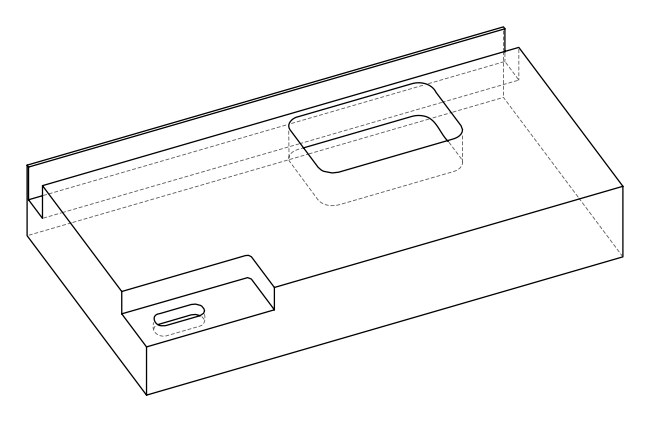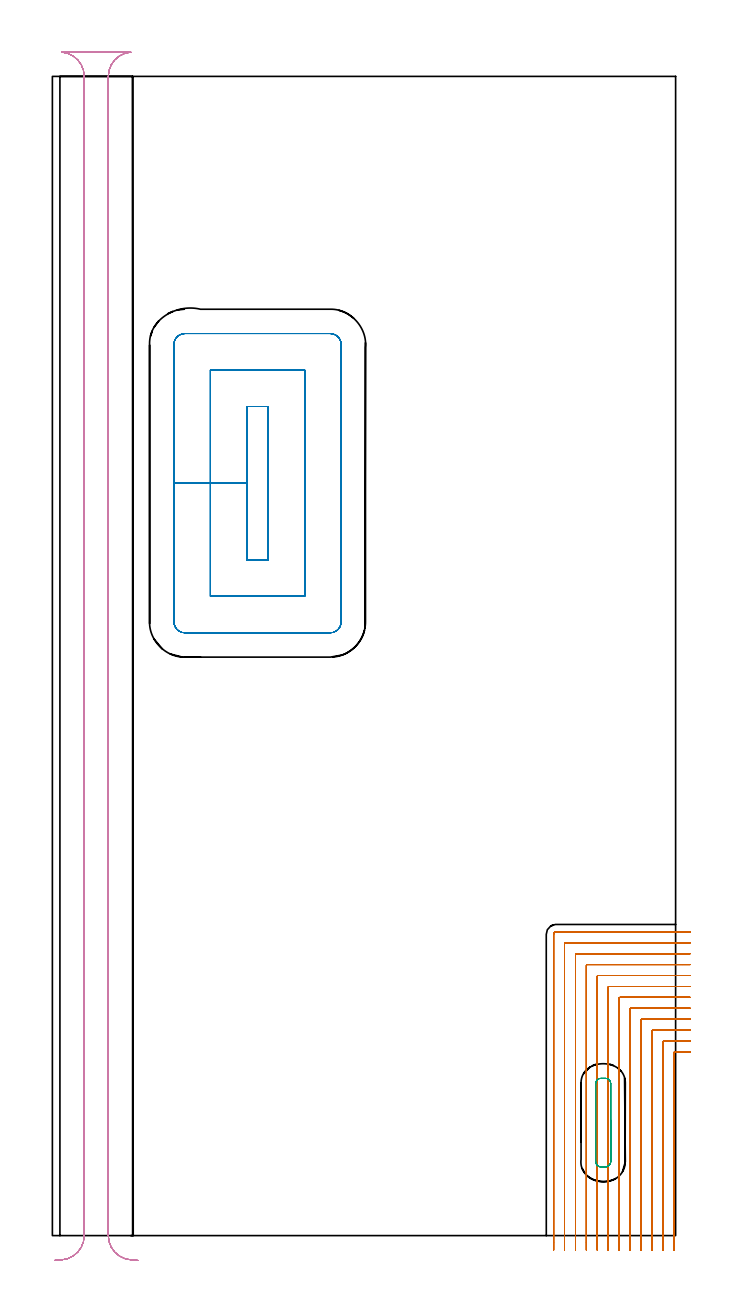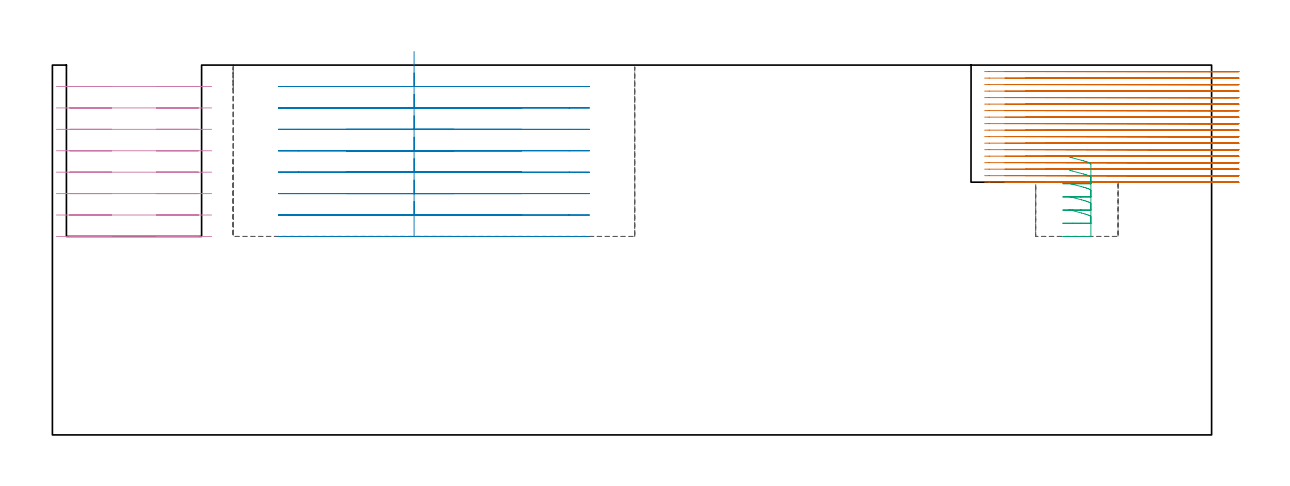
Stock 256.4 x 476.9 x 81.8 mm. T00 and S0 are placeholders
(PLAN: 4 operations, 3 tool changes, 97.7 min)
(1 MILL_CORNER_NOTCH_RECTANGULAR | CORNER_NOTCH_RECTANGULAR | NXT0201_008 | Follow Part, ap 1.5, ae 75% | 65.44 min | 176306 mm3)
(2 MILL_RECTANGULAR_POCKET | POCKET_RECTANGULAR_STRAIGHT | UGT0201_094 | Follow Part, ap 5, ae 75% | 14.03 min | 474826 mm3)
(3 MILL_RECTANGULAR_POCKET_1 | POCKET_RECTANGULAR_STRAIGHT_1 | NXT0201_011 | Follow Part, ap 3, ae 75% | 1.3 min | 9855 mm3)
(4 MILL_RECTANGULAR_SLOT | SLOT_RECTANGULAR | UGT0201_094 | Follow Part, ap 5, ae 75% | 16.89 min | 540548 mm3)
(TOOL NXT0201_008 | ENDMILL 6mm [2P460-0600-NA 1630] | D6 FL26 Z6)
(TOOL UGT0201_094 | End mill 20 mm | D20 FL38 Z4)
(TOOL NXT0201_011 | ENDMILL 12mm [2P460-1200-NA 1630] | D12 FL38 Z6)
(OP 1 MILL_CORNER_NOTCH_RECTANGULAR)
G17 G21 G94 G90
T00 M6
G54
G17 G0 G90 X262.4 Y75.5 S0 M3
G43 Z91.8 H1
Z80.361
G94 G1 X259.4 F250.
X255.996 F500.
G3 X255.7 Y75.204 R0.3
G1 Y-3.
Y-6. F250.
G0 Z91.8
X262.4 Y80.
Z80.361
G1 X259.4
X251.496 F500.
G3 X251.2 Y79.704 R0.3
G1 Y-3.
Y-6. F250.
G0 Z91.8
X262.4 Y84.5
Z80.361
G1 X259.4
X246.996 F500.
G3 X246.7 Y84.204 R0.3
G1 Y-3.
Y-6. F250.
G0 Z91.8
X262.4 Y89.
Z80.361
G1 X259.4
X242.496 F500.
G3 X242.2 Y88.704 R0.3
G1 Y-3.
Y-6. F250.
G0 Z91.8
X262.4 Y93.5
Z80.361
G1 X259.4
X237.996 F500.
G3 X237.7 Y93.204 R0.3
G1 Y-3.
Y-6. F250.
G0 Z91.8
X262.4 Y98.
Z80.361
G1 X259.4
X233.496 F500.
G3 X233.2 Y97.704 R0.3
G1 Y-3.
Y-6. F250.
G0 Z91.8
X262.4 Y102.5
Z80.361
G1 X259.4
X228.997 F500.
G3 X228.7 Y102.203 R0.3
G1 Y-3.
Y-6. F250.
G0 Z91.8
X262.4 Y107.
Z80.361
G1 X259.4
X224.497 F500.
G3 X224.2 Y106.703 R0.3
G1 Y-3.
Y-6. F250.
G0 Z91.8
X262.4 Y111.5
Z80.361
G1 X259.4
X219.997 F500.
G3 X219.7 Y111.203 R0.3
G1 Y-3.
Y-6. F250.
G0 Z91.8
X262.4 Y116.
Z80.361
G1 X259.4
X215.497 F500.
G3 X215.2 Y115.703 R0.3
G1 Y-3.
Y-6. F250.
G0 Z91.8
X262.4 Y120.5
Z80.361
G1 X259.4
X210.997 F500.
G3 X210.7 Y120.203 R0.3
G1 Y-3.
Y-6. F250.
G0 Z91.8
X262.4 Y125.
Z80.361
G1 X259.4
X207.2 F500.
G3 X206.2 Y124. R1.
G1 Y-3.
Y-6. F250.
G0 Z91.8
X262.4 Y75.5
Z78.922
G1 X259.4
X255.996 F500.
G3 X255.7 Y75.204 R0.3
G1 Y-3.
Y-6. F250.
G0 Z91.8
X262.4 Y80.
Z78.922
G1 X259.4
X251.496 F500.
G3 X251.2 Y79.704 R0.3
G1 Y-3.
Y-6. F250.
G0 Z91.8
X262.4 Y84.5
Z78.922
G1 X259.4
X246.996 F500.
G3 X246.7 Y84.204 R0.3
G1 Y-3.
Y-6. F250.
G0 Z91.8
X262.4 Y89.
Z78.922
G1 X259.4
X242.496 F500.
G3 X242.2 Y88.704 R0.3
G1 Y-3.
Y-6. F250.
G0 Z91.8
X262.4 Y93.5
Z78.922
G1 X259.4
X237.996 F500.
G3 X237.7 Y93.204 R0.3
G1 Y-3.
Y-6. F250.
G0 Z91.8
X262.4 Y98.
Z78.922
G1 X259.4
X233.496 F500.
G3 X233.2 Y97.704 R0.3
G1 Y-3.
Y-6. F250.
G0 Z91.8
X262.4 Y102.5
Z78.922
G1 X259.4
X228.997 F500.
G3 X228.7 Y102.203 R0.3
G1 Y-3.
Y-6. F250.
G0 Z91.8
X262.4 Y107.
Z78.922
G1 X259.4
X224.497 F500.
G3 X224.2 Y106.703 R0.3
G1 Y-3.
Y-6. F250.
G0 Z91.8
X262.4 Y111.5
Z78.922
G1 X259.4
X219.997 F500.
G3 X219.7 Y111.203 R0.3
G1 Y-3.
Y-6. F250.
G0 Z91.8
X262.4 Y116.
Z78.922
G1 X259.4
X215.497 F500.
G3 X215.2 Y115.703 R0.3
G1 Y-3.
Y-6. F250.
G0 Z91.8
X262.4 Y120.5
Z78.922
G1 X259.4
X210.997 F500.
G3 X210.7 Y120.203 R0.3
G1 Y-3.
Y-6. F250.
G0 Z91.8
X262.4 Y125.
Z78.922
G1 X259.4
X207.2 F500.
G3 X206.2 Y124. R1.
G1 Y-3.
Y-6. F250.
G0 Z91.8
X262.4 Y75.5
Z77.483
G1 X259.4
X255.996 F500.
G3 X255.7 Y75.204 R0.3
G1 Y-3.
Y-6. F250.
G0 Z91.8
X262.4 Y80.
Z77.483
G1 X259.4
X251.496 F500.
G3 X251.2 Y79.704 R0.3
G1 Y-3.
Y-6. F250.
G0 Z91.8
X262.4 Y84.5
Z77.483
G1 X259.4
X246.996 F500.
G3 X246.7 Y84.204 R0.3
G1 Y-3.
Y-6. F250.
G0 Z91.8
X262.4 Y89.
Z77.483
G1 X259.4
X242.496 F500.
G3 X242.2 Y88.704 R0.3
G1 Y-3.
Y-6. F250.
G0 Z91.8
X262.4 Y93.5
Z77.483
G1 X259.4
X237.996 F500.
G3 X237.7 Y93.204 R0.3
G1 Y-3.
Y-6. F250.
G0 Z91.8
X262.4 Y98.
Z77.483
G1 X259.4
X233.496 F500.
G3 X233.2 Y97.704 R0.3
G1 Y-3.
Y-6. F250.
G0 Z91.8
X262.4 Y102.5
Z77.483
G1 X259.4
X228.997 F500.
G3 X228.7 Y102.203 R0.3
G1 Y-3.
Y-6. F250.
G0 Z91.8
X262.4 Y107.
Z77.483
G1 X259.4
X224.497 F500.
G3 X224.2 Y106.703 R0.3
G1 Y-3.
Y-6. F250.
G0 Z91.8
X262.4 Y111.5
Z77.483
G1 X259.4
X219.997 F500.
G3 X219.7 Y111.203 R0.3
G1 Y-3.
Y-6. F250.
G0 Z91.8
X262.4 Y116.
Z77.483
G1 X259.4
X215.497 F500.
G3 X215.2 Y115.703 R0.3
G1 Y-3.
Y-6. F250.
G0 Z91.8
X262.4 Y120.5
Z77.483
G1 X259.4
X210.997 F500.
G3 X210.7 Y120.203 R0.3
G1 Y-3.
Y-6. F250.
G0 Z91.8
X262.4 Y125.
Z77.483
G1 X259.4
X207.2 F500.
G3 X206.2 Y124. R1.
G1 Y-3.
Y-6. F250.
G0 Z91.8
X262.4 Y75.5
Z76.044
G1 X259.4
X255.996 F500.
G3 X255.7 Y75.204 R0.3
G1 Y-3.
Y-6. F250.
G0 Z91.8
X262.4 Y80.
Z76.044
G1 X259.4
X251.496 F500.
G3 X251.2 Y79.704 R0.3
G1 Y-3.
Y-6. F250.
G0 Z91.8
X262.4 Y84.5
Z76.044
G1 X259.4
X246.996 F500.
G3 X246.7 Y84.204 R0.3
G1 Y-3.
Y-6. F250.
G0 Z91.8
X262.4 Y89.
Z76.044
G1 X259.4
X242.496 F500.
G3 X242.2 Y88.704 R0.3
G1 Y-3.
Y-6. F250.
G0 Z91.8
X262.4 Y93.5
Z76.044
G1 X259.4
X237.996 F500.
G3 X237.7 Y93.204 R0.3
G1 Y-3.
Y-6. F250.
G0 Z91.8
X262.4 Y98.
Z76.044
G1 X259.4
X233.496 F500.
G3 X233.2 Y97.704 R0.3
G1 Y-3.
Y-6. F250.
G0 Z91.8
X262.4 Y102.5
Z76.044
G1 X259.4
X228.997 F500.
G3 X228.7 Y102.203 R0.3
G1 Y-3.
Y-6. F250.
G0 Z91.8
X262.4 Y107.
Z76.044
G1 X259.4
X224.497 F500.
G3 X224.2 Y106.703 R0.3
G1 Y-3.
Y-6. F250.
G0 Z91.8
X262.4 Y111.5
Z76.044
G1 X259.4
X219.997 F500.
G3 X219.7 Y111.203 R0.3
G1 Y-3.
Y-6. F250.
G0 Z91.8
X262.4 Y116.
Z76.044
G1 X259.4
X215.497 F500.
G3 X215.2 Y115.703 R0.3
G1 Y-3.
Y-6. F250.
G0 Z91.8
X262.4 Y120.5
Z76.044
G1 X259.4
X210.997 F500.
G3 X210.7 Y120.203 R0.3
G1 Y-3.
Y-6. F250.
G0 Z91.8
X262.4 Y125.
Z76.044
G1 X259.4
X207.2 F500.
G3 X206.2 Y124. R1.
G1 Y-3.
Y-6. F250.
G0 Z91.8
X262.4 Y75.5
Z74.605
G1 X259.4
X255.996 F500.
G3 X255.7 Y75.204 R0.3
G1 Y-3.
Y-6. F250.
G0 Z91.8
X262.4 Y80.
Z74.605
G1 X259.4
X251.496 F500.
G3 X251.2 Y79.704 R0.3
G1 Y-3.
Y-6. F250.
G0 Z91.8
X262.4 Y84.5
Z74.605
G1 X259.4
X246.996 F500.
G3 X246.7 Y84.204 R0.3
G1 Y-3.
Y-6. F250.
G0 Z91.8
X262.4 Y89.
Z74.605
G1 X259.4
X242.496 F500.
G3 X242.2 Y88.704 R0.3
G1 Y-3.
Y-6. F250.
G0 Z91.8
X262.4 Y93.5
Z74.605
G1 X259.4
X237.996 F500.
G3 X237.7 Y93.204 R0.3
G1 Y-3.
Y-6. F250.
G0 Z91.8
X262.4 Y98.
Z74.605
G1 X259.4
X233.496 F500.
G3 X233.2 Y97.704 R0.3
G1 Y-3.
Y-6. F250.
G0 Z91.8
X262.4 Y102.5
Z74.605
G1 X259.4
X228.997 F500.
G3 X228.7 Y102.203 R0.3
G1 Y-3.
Y-6. F250.
G0 Z91.8
X262.4 Y107.
Z74.605
G1 X259.4
X224.497 F500.
G3 X224.2 Y106.703 R0.3
G1 Y-3.
Y-6. F250.
G0 Z91.8
X262.4 Y111.5
Z74.605
G1 X259.4
X219.997 F500.
G3 X219.7 Y111.203 R0.3
G1 Y-3.
Y-6. F250.
G0 Z91.8
X262.4 Y116.
Z74.605
G1 X259.4
X215.497 F500.
G3 X215.2 Y115.703 R0.3
G1 Y-3.
Y-6. F250.
G0 Z91.8
X262.4 Y120.5
Z74.605
G1 X259.4
X210.997 F500.
G3 X210.7 Y120.203 R0.3
G1 Y-3.
Y-6. F250.
G0 Z91.8
X262.4 Y125.
Z74.605
G1 X259.4
X207.2 F500.
G3 X206.2 Y124. R1.
G1 Y-3.
Y-6. F250.
G0 Z91.8
X262.4 Y75.5
Z73.167
G1 X259.4
X255.996 F500.
G3 X255.7 Y75.204 R0.3
G1 Y-3.
Y-6. F250.
G0 Z91.8
X262.4 Y80.
Z73.167
G1 X259.4
X251.496 F500.
G3 X251.2 Y79.704 R0.3
G1 Y-3.
Y-6. F250.
G0 Z91.8
X262.4 Y84.5
Z73.167
G1 X259.4
X246.996 F500.
G3 X246.7 Y84.204 R0.3
G1 Y-3.
Y-6. F250.
G0 Z91.8
X262.4 Y89.
Z73.167
G1 X259.4
X242.496 F500.
G3 X242.2 Y88.704 R0.3
G1 Y-3.
Y-6. F250.
G0 Z91.8
X262.4 Y93.5
Z73.167
G1 X259.4
X237.996 F500.
G3 X237.7 Y93.204 R0.3
G1 Y-3.
Y-6. F250.
G0 Z91.8
X262.4 Y98.
Z73.167
G1 X259.4
X233.496 F500.
G3 X233.2 Y97.704 R0.3
G1 Y-3.
Y-6. F250.
G0 Z91.8
X262.4 Y102.5
Z73.167
G1 X259.4
X228.997 F500.
G3 X228.7 Y102.203 R0.3
G1 Y-3.
Y-6. F250.
G0 Z91.8
X262.4 Y107.
Z73.167
G1 X259.4
X224.497 F500.
G3 X224.2 Y106.703 R0.3
G1 Y-3.
Y-6. F250.
G0 Z91.8
X262.4 Y111.5
Z73.167
G1 X259.4
X219.997 F500.
G3 X219.7 Y111.203 R0.3
G1 Y-3.
Y-6. F250.
G0 Z91.8
X262.4 Y116.
Z73.167
G1 X259.4
X215.497 F500.
G3 X215.2 Y115.703 R0.3
G1 Y-3.
Y-6. F250.
G0 Z91.8
X262.4 Y120.5
Z73.167
G1 X259.4
X210.997 F500.
G3 X210.7 Y120.203 R0.3
G1 Y-3.
Y-6. F250.
G0 Z91.8
X262.4 Y125.
Z73.167
G1 X259.4
X207.2 F500.
G3 X206.2 Y124. R1.
G1 Y-3.
Y-6. F250.
G0 Z91.8
X262.4 Y75.5
Z71.728
G1 X259.4
X255.996 F500.
G3 X255.7 Y75.204 R0.3
G1 Y-3.
Y-6. F250.
G0 Z91.8
X262.4 Y80.
Z71.728
G1 X259.4
X251.496 F500.
G3 X251.2 Y79.704 R0.3
G1 Y-3.
Y-6. F250.
G0 Z91.8
X262.4 Y84.5
Z71.728
G1 X259.4
X246.996 F500.
G3 X246.7 Y84.204 R0.3
G1 Y-3.
Y-6. F250.
G0 Z91.8
X262.4 Y89.
Z71.728
G1 X259.4
X242.496 F500.
G3 X242.2 Y88.704 R0.3
G1 Y-3.
Y-6. F250.
G0 Z91.8
X262.4 Y93.5
Z71.728
G1 X259.4
X237.996 F500.
G3 X237.7 Y93.204 R0.3
G1 Y-3.
Y-6. F250.
G0 Z91.8
X262.4 Y98.
Z71.728
G1 X259.4
X233.496 F500.
G3 X233.2 Y97.704 R0.3
G1 Y-3.
Y-6. F250.
G0 Z91.8
X262.4 Y102.5
Z71.728
G1 X259.4
X228.997 F500.
G3 X228.7 Y102.203 R0.3
G1 Y-3.
Y-6. F250.
G0 Z91.8
X262.4 Y107.
Z71.728
G1 X259.4
X224.497 F500.
G3 X224.2 Y106.703 R0.3
G1 Y-3.
Y-6. F250.
G0 Z91.8
X262.4 Y111.5
Z71.728
G1 X259.4
X219.997 F500.
G3 X219.7 Y111.203 R0.3
G1 Y-3.
Y-6. F250.
G0 Z91.8
X262.4 Y116.
Z71.728
G1 X259.4
X215.497 F500.
G3 X215.2 Y115.703 R0.3
G1 Y-3.
Y-6. F250.
G0 Z91.8
X262.4 Y120.5
Z71.728
G1 X259.4
X210.997 F500.
G3 X210.7 Y120.203 R0.3
G1 Y-3.
Y-6. F250.
G0 Z91.8
X262.4 Y125.
Z71.728
G1 X259.4
X207.2 F500.
G3 X206.2 Y124. R1.
G1 Y-3.
Y-6. F250.
G0 Z91.8
X262.4 Y75.5
Z70.289
G1 X259.4
X255.996 F500.
G3 X255.7 Y75.204 R0.3
G1 Y-3.
Y-6. F250.
G0 Z91.8
X262.4 Y80.
Z70.289
G1 X259.4
X251.496 F500.
G3 X251.2 Y79.704 R0.3
G1 Y-3.
Y-6. F250.
G0 Z91.8
X262.4 Y84.5
Z70.289
G1 X259.4
X246.996 F500.
G3 X246.7 Y84.204 R0.3
G1 Y-3.
Y-6. F250.
G0 Z91.8
X262.4 Y89.
Z70.289
G1 X259.4
X242.496 F500.
G3 X242.2 Y88.704 R0.3
G1 Y-3.
Y-6. F250.
G0 Z91.8
X262.4 Y93.5
Z70.289
G1 X259.4
X237.996 F500.
G3 X237.7 Y93.204 R0.3
G1 Y-3.
Y-6. F250.
G0 Z91.8
X262.4 Y98.
Z70.289
G1 X259.4
X233.496 F500.
G3 X233.2 Y97.704 R0.3
G1 Y-3.
Y-6. F250.
G0 Z91.8
X262.4 Y102.5
Z70.289
G1 X259.4
X228.997 F500.
G3 X228.7 Y102.203 R0.3
G1 Y-3.
Y-6. F250.
G0 Z91.8
X262.4 Y107.
Z70.289
G1 X259.4
X224.497 F500.
G3 X224.2 Y106.703 R0.3
G1 Y-3.
Y-6. F250.
G0 Z91.8
X262.4 Y111.5
Z70.289
G1 X259.4
X219.997 F500.
G3 X219.7 Y111.203 R0.3
G1 Y-3.
Y-6. F250.
G0 Z91.8
X262.4 Y116.
Z70.289
G1 X259.4
X215.497 F500.
G3 X215.2 Y115.703 R0.3
G1 Y-3.
Y-6. F250.
G0 Z91.8
X262.4 Y120.5
Z70.289
G1 X259.4
X210.997 F500.
G3 X210.7 Y120.203 R0.3
G1 Y-3.
Y-6. F250.
G0 Z91.8
X262.4 Y125.
Z70.289
G1 X259.4
X207.2 F500.
G3 X206.2 Y124. R1.
G1 Y-3.
Y-6. F250.
G0 Z91.8
X262.4 Y75.5
Z68.85
G1 X259.4
X255.996 F500.
G3 X255.7 Y75.204 R0.3
G1 Y-3.
Y-6. F250.
G0 Z91.8
X262.4 Y80.
Z68.85
G1 X259.4
X251.496 F500.
G3 X251.2 Y79.704 R0.3
G1 Y-3.
Y-6. F250.
G0 Z91.8
X262.4 Y84.5
Z68.85
G1 X259.4
X246.996 F500.
G3 X246.7 Y84.204 R0.3
G1 Y-3.
Y-6. F250.
G0 Z91.8
X262.4 Y89.
Z68.85
G1 X259.4
X242.496 F500.
G3 X242.2 Y88.704 R0.3
G1 Y-3.
Y-6. F250.
G0 Z91.8
X262.4 Y93.5
Z68.85
G1 X259.4
X237.996 F500.
G3 X237.7 Y93.204 R0.3
G1 Y-3.
Y-6. F250.
G0 Z91.8
X262.4 Y98.
Z68.85
G1 X259.4
X233.496 F500.
G3 X233.2 Y97.704 R0.3
G1 Y-3.
Y-6. F250.
G0 Z91.8
X262.4 Y102.5
Z68.85
G1 X259.4
X228.997 F500.
G3 X228.7 Y102.203 R0.3
G1 Y-3.
Y-6. F250.
G0 Z91.8
X262.4 Y107.
Z68.85
G1 X259.4
X224.497 F500.
G3 X224.2 Y106.703 R0.3
G1 Y-3.
Y-6. F250.
G0 Z91.8
X262.4 Y111.5
Z68.85
G1 X259.4
X219.997 F500.
G3 X219.7 Y111.203 R0.3
G1 Y-3.
Y-6. F250.
G0 Z91.8
X262.4 Y116.
Z68.85
G1 X259.4
X215.497 F500.
G3 X215.2 Y115.703 R0.3
G1 Y-3.
Y-6. F250.
G0 Z91.8
X262.4 Y120.5
Z68.85
G1 X259.4
X210.997 F500.
G3 X210.7 Y120.203 R0.3
G1 Y-3.
Y-6. F250.
G0 Z91.8
X262.4 Y125.
Z68.85
G1 X259.4
X207.2 F500.
G3 X206.2 Y124. R1.
G1 Y-3.
Y-6. F250.
G0 Z91.8
X262.4 Y75.5
Z67.411
G1 X259.4
X255.996 F500.
G3 X255.7 Y75.204 R0.3
G1 Y-3.
Y-6. F250.
G0 Z91.8
X262.4 Y80.
Z67.411
G1 X259.4
X251.496 F500.
G3 X251.2 Y79.704 R0.3
G1 Y-3.
Y-6. F250.
G0 Z91.8
X262.4 Y84.5
Z67.411
G1 X259.4
X246.996 F500.
G3 X246.7 Y84.204 R0.3
G1 Y-3.
Y-6. F250.
G0 Z91.8
X262.4 Y89.
Z67.411
G1 X259.4
X242.496 F500.
G3 X242.2 Y88.704 R0.3
G1 Y-3.
Y-6. F250.
G0 Z91.8
X262.4 Y93.5
Z67.411
G1 X259.4
X237.996 F500.
G3 X237.7 Y93.204 R0.3
G1 Y-3.
Y-6. F250.
G0 Z91.8
X262.4 Y98.
Z67.411
G1 X259.4
X233.496 F500.
G3 X233.2 Y97.704 R0.3
G1 Y-3.
Y-6. F250.
G0 Z91.8
X262.4 Y102.5
Z67.411
G1 X259.4
X228.997 F500.
G3 X228.7 Y102.203 R0.3
G1 Y-3.
Y-6. F250.
G0 Z91.8
X262.4 Y107.
Z67.411
G1 X259.4
X224.497 F500.
G3 X224.2 Y106.703 R0.3
G1 Y-3.
Y-6. F250.
G0 Z91.8
X262.4 Y111.5
Z67.411
G1 X259.4
X219.997 F500.
G3 X219.7 Y111.203 R0.3
G1 Y-3.
Y-6. F250.
G0 Z91.8
X262.4 Y116.
Z67.411
G1 X259.4
X215.497 F500.
G3 X215.2 Y115.703 R0.3
G1 Y-3.
Y-6. F250.
G0 Z91.8
X262.4 Y120.5
Z67.411
G1 X259.4
X210.997 F500.
G3 X210.7 Y120.203 R0.3
G1 Y-3.
Y-6. F250.
G0 Z91.8
X262.4 Y125.
Z67.411
G1 X259.4
X207.2 F500.
G3 X206.2 Y124. R1.
G1 Y-3.
Y-6. F250.
G0 Z91.8
X262.4 Y75.5
Z65.972
G1 X259.4
X255.996 F500.
G3 X255.7 Y75.204 R0.3
G1 Y-3.
Y-6. F250.
G0 Z91.8
X262.4 Y80.
Z65.972
G1 X259.4
X251.496 F500.
G3 X251.2 Y79.704 R0.3
G1 Y-3.
Y-6. F250.
G0 Z91.8
X262.4 Y84.5
Z65.972
G1 X259.4
X246.996 F500.
G3 X246.7 Y84.204 R0.3
G1 Y-3.
Y-6. F250.
G0 Z91.8
X262.4 Y89.
Z65.972
G1 X259.4
X242.496 F500.
G3 X242.2 Y88.704 R0.3
G1 Y-3.
Y-6. F250.
G0 Z91.8
X262.4 Y93.5
Z65.972
G1 X259.4
X237.996 F500.
G3 X237.7 Y93.204 R0.3
G1 Y-3.
Y-6. F250.
G0 Z91.8
X262.4 Y98.
Z65.972
G1 X259.4
X233.496 F500.
G3 X233.2 Y97.704 R0.3
G1 Y-3.
Y-6. F250.
G0 Z91.8
X262.4 Y102.5
Z65.972
G1 X259.4
X228.997 F500.
G3 X228.7 Y102.203 R0.3
G1 Y-3.
Y-6. F250.
G0 Z91.8
X262.4 Y107.
Z65.972
G1 X259.4
X224.497 F500.
G3 X224.2 Y106.703 R0.3
G1 Y-3.
Y-6. F250.
G0 Z91.8
X262.4 Y111.5
Z65.972
G1 X259.4
X219.997 F500.
G3 X219.7 Y111.203 R0.3
G1 Y-3.
Y-6. F250.
G0 Z91.8
X262.4 Y116.
Z65.972
G1 X259.4
X215.497 F500.
G3 X215.2 Y115.703 R0.3
G1 Y-3.
Y-6. F250.
G0 Z91.8
X262.4 Y120.5
Z65.972
G1 X259.4
X210.997 F500.
G3 X210.7 Y120.203 R0.3
G1 Y-3.
Y-6. F250.
G0 Z91.8
X262.4 Y125.
Z65.972
G1 X259.4
X207.2 F500.
G3 X206.2 Y124. R1.
G1 Y-3.
Y-6. F250.
G0 Z91.8
X262.4 Y75.5
Z64.533
G1 X259.4
X255.996 F500.
G3 X255.7 Y75.204 R0.3
G1 Y-3.
Y-6. F250.
G0 Z91.8
X262.4 Y80.
Z64.533
G1 X259.4
X251.496 F500.
G3 X251.2 Y79.704 R0.3
G1 Y-3.
Y-6. F250.
G0 Z91.8
X262.4 Y84.5
Z64.533
G1 X259.4
X246.996 F500.
G3 X246.7 Y84.204 R0.3
G1 Y-3.
Y-6. F250.
G0 Z91.8
X262.4 Y89.
Z64.533
G1 X259.4
X242.496 F500.
G3 X242.2 Y88.704 R0.3
G1 Y-3.
Y-6. F250.
G0 Z91.8
X262.4 Y93.5
Z64.533
G1 X259.4
X237.996 F500.
G3 X237.7 Y93.204 R0.3
G1 Y-3.
Y-6. F250.
G0 Z91.8
X262.4 Y98.
Z64.533
G1 X259.4
X233.496 F500.
G3 X233.2 Y97.704 R0.3
G1 Y-3.
Y-6. F250.
G0 Z91.8
X262.4 Y102.5
Z64.533
G1 X259.4
X228.997 F500.
G3 X228.7 Y102.203 R0.3
G1 Y-3.
Y-6. F250.
G0 Z91.8
X262.4 Y107.
Z64.533
G1 X259.4
X224.497 F500.
G3 X224.2 Y106.703 R0.3
G1 Y-3.
Y-6. F250.
G0 Z91.8
X262.4 Y111.5
Z64.533
G1 X259.4
X219.997 F500.
G3 X219.7 Y111.203 R0.3
G1 Y-3.
Y-6. F250.
G0 Z91.8
X262.4 Y116.
Z64.533
G1 X259.4
X215.497 F500.
G3 X215.2 Y115.703 R0.3
G1 Y-3.
Y-6. F250.
G0 Z91.8
X262.4 Y120.5
Z64.533
G1 X259.4
X210.997 F500.
G3 X210.7 Y120.203 R0.3
G1 Y-3.
Y-6. F250.
G0 Z91.8
X262.4 Y125.
Z64.533
G1 X259.4
X207.2 F500.
G3 X206.2 Y124. R1.
G1 Y-3.
Y-6. F250.
G0 Z91.8
X262.4 Y75.5
Z63.094
G1 X259.4
X255.996 F500.
G3 X255.7 Y75.204 R0.3
G1 Y-3.
Y-6. F250.
G0 Z91.8
X262.4 Y80.
Z63.094
G1 X259.4
X251.496 F500.
G3 X251.2 Y79.704 R0.3
G1 Y-3.
Y-6. F250.
G0 Z91.8
X262.4 Y84.5
Z63.094
G1 X259.4
X246.996 F500.
G3 X246.7 Y84.204 R0.3
G1 Y-3.
Y-6. F250.
G0 Z91.8
X262.4 Y89.
Z63.094
G1 X259.4
X242.496 F500.
G3 X242.2 Y88.704 R0.3
G1 Y-3.
Y-6. F250.
G0 Z91.8
X262.4 Y93.5
Z63.094
G1 X259.4
X237.996 F500.
G3 X237.7 Y93.204 R0.3
G1 Y-3.
Y-6. F250.
G0 Z91.8
X262.4 Y98.
Z63.094
G1 X259.4
X233.496 F500.
G3 X233.2 Y97.704 R0.3
G1 Y-3.
Y-6. F250.
G0 Z91.8
X262.4 Y102.5
Z63.094
G1 X259.4
X228.997 F500.
G3 X228.7 Y102.203 R0.3
G1 Y-3.
Y-6. F250.
G0 Z91.8
X262.4 Y107.
Z63.094
G1 X259.4
X224.497 F500.
G3 X224.2 Y106.703 R0.3
G1 Y-3.
Y-6. F250.
G0 Z91.8
X262.4 Y111.5
Z63.094
G1 X259.4
X219.997 F500.
G3 X219.7 Y111.203 R0.3
G1 Y-3.
Y-6. F250.
G0 Z91.8
X262.4 Y116.
Z63.094
G1 X259.4
X215.497 F500.
G3 X215.2 Y115.703 R0.3
G1 Y-3.
Y-6. F250.
G0 Z91.8
X262.4 Y120.5
Z63.094
G1 X259.4
X210.997 F500.
G3 X210.7 Y120.203 R0.3
G1 Y-3.
Y-6. F250.
G0 Z91.8
X262.4 Y125.
Z63.094
G1 X259.4
X207.2 F500.
G3 X206.2 Y124. R1.
G1 Y-3.
Y-6. F250.
G0 Z91.8
X262.4 Y75.5
Z61.656
G1 X259.4
X255.996 F500.
G3 X255.7 Y75.204 R0.3
G1 Y-3.
Y-6. F250.
G0 Z91.8
X262.4 Y80.
Z61.656
G1 X259.4
X251.496 F500.
G3 X251.2 Y79.704 R0.3
G1 Y-3.
Y-6. F250.
G0 Z91.8
X262.4 Y84.5
Z61.656
G1 X259.4
X246.996 F500.
G3 X246.7 Y84.204 R0.3
G1 Y-3.
Y-6. F250.
G0 Z91.8
X262.4 Y89.
Z61.656
G1 X259.4
X242.496 F500.
G3 X242.2 Y88.704 R0.3
G1 Y-3.
Y-6. F250.
G0 Z91.8
X262.4 Y93.5
Z61.656
G1 X259.4
X237.996 F500.
G3 X237.7 Y93.204 R0.3
G1 Y-3.
Y-6. F250.
G0 Z91.8
X262.4 Y98.
Z61.656
G1 X259.4
X233.496 F500.
G3 X233.2 Y97.704 R0.3
G1 Y-3.
Y-6. F250.
G0 Z91.8
X262.4 Y102.5
Z61.656
G1 X259.4
X228.997 F500.
G3 X228.7 Y102.203 R0.3
G1 Y-3.
Y-6. F250.
G0 Z91.8
X262.4 Y107.
Z61.656
G1 X259.4
X224.497 F500.
G3 X224.2 Y106.703 R0.3
G1 Y-3.
Y-6. F250.
G0 Z91.8
X262.4 Y111.5
Z61.656
G1 X259.4
X219.997 F500.
G3 X219.7 Y111.203 R0.3
G1 Y-3.
Y-6. F250.
G0 Z91.8
X262.4 Y116.
Z61.656
G1 X259.4
X215.497 F500.
G3 X215.2 Y115.703 R0.3
G1 Y-3.
Y-6. F250.
G0 Z91.8
X262.4 Y120.5
Z61.656
G1 X259.4
X210.997 F500.
G3 X210.7 Y120.203 R0.3
G1 Y-3.
Y-6. F250.
G0 Z91.8
X262.4 Y125.
Z61.656
G1 X259.4
X207.2 F500.
G3 X206.2 Y124. R1.
G1 Y-3.
Y-6. F250.
G0 Z91.8
X262.4 Y75.5
Z60.217
G1 X259.4
X255.996 F500.
G3 X255.7 Y75.204 R0.3
G1 Y-3.
Y-6. F250.
G0 Z91.8
X262.4 Y80.
Z60.217
G1 X259.4
X251.496 F500.
G3 X251.2 Y79.704 R0.3
G1 Y-3.
Y-6. F250.
G0 Z91.8
X262.4 Y84.5
Z60.217
G1 X259.4
X246.996 F500.
G3 X246.7 Y84.204 R0.3
G1 Y-3.
Y-6. F250.
G0 Z91.8
X262.4 Y89.
Z60.217
G1 X259.4
X242.496 F500.
G3 X242.2 Y88.704 R0.3
G1 Y-3.
Y-6. F250.
G0 Z91.8
X262.4 Y93.5
Z60.217
G1 X259.4
X237.996 F500.
G3 X237.7 Y93.204 R0.3
G1 Y-3.
Y-6. F250.
G0 Z91.8
X262.4 Y98.
Z60.217
G1 X259.4
X233.496 F500.
G3 X233.2 Y97.704 R0.3
G1 Y-3.
Y-6. F250.
G0 Z91.8
X262.4 Y102.5
Z60.217
G1 X259.4
X228.997 F500.
G3 X228.7 Y102.203 R0.3
G1 Y-3.
Y-6. F250.
G0 Z91.8
X262.4 Y107.
Z60.217
G1 X259.4
X224.497 F500.
G3 X224.2 Y106.703 R0.3
G1 Y-3.
Y-6. F250.
G0 Z91.8
X262.4 Y111.5
Z60.217
G1 X259.4
X219.997 F500.
G3 X219.7 Y111.203 R0.3
G1 Y-3.
Y-6. F250.
G0 Z91.8
X262.4 Y116.
Z60.217
G1 X259.4
X215.497 F500.
G3 X215.2 Y115.703 R0.3
G1 Y-3.
Y-6. F250.
G0 Z91.8
X262.4 Y120.5
Z60.217
G1 X259.4
X210.997 F500.
G3 X210.7 Y120.203 R0.3
G1 Y-3.
Y-6. F250.
G0 Z91.8
X262.4 Y125.
Z60.217
G1 X259.4
X207.2 F500.
G3 X206.2 Y124. R1.
G1 Y-3.
Y-6. F250.
G0 Z91.8
X262.4 Y75.5
Z58.778
G1 X259.4
X255.996 F500.
G3 X255.7 Y75.204 R0.3
G1 Y-3.
Y-6. F250.
G0 Z91.8
X262.4 Y80.
Z58.778
G1 X259.4
X251.496 F500.
G3 X251.2 Y79.704 R0.3
G1 Y-3.
Y-6. F250.
G0 Z91.8
X262.4 Y84.5
Z58.778
G1 X259.4
X246.996 F500.
G3 X246.7 Y84.204 R0.3
G1 Y-3.
Y-6. F250.
G0 Z91.8
X262.4 Y89.
Z58.778
G1 X259.4
X242.496 F500.
G3 X242.2 Y88.704 R0.3
G1 Y-3.
Y-6. F250.
G0 Z91.8
X262.4 Y93.5
Z58.778
G1 X259.4
X237.996 F500.
G3 X237.7 Y93.204 R0.3
G1 Y-3.
Y-6. F250.
G0 Z91.8
X262.4 Y98.
Z58.778
G1 X259.4
X233.496 F500.
G3 X233.2 Y97.704 R0.3
G1 Y-3.
Y-6. F250.
G0 Z91.8
X262.4 Y102.5
Z58.778
G1 X259.4
X228.997 F500.
G3 X228.7 Y102.203 R0.3
G1 Y-3.
Y-6. F250.
G0 Z91.8
X262.4 Y107.
Z58.778
G1 X259.4
X224.497 F500.
G3 X224.2 Y106.703 R0.3
G1 Y-3.
Y-6. F250.
G0 Z91.8
X262.4 Y111.5
Z58.778
G1 X259.4
X219.997 F500.
G3 X219.7 Y111.203 R0.3
G1 Y-3.
Y-6. F250.
G0 Z91.8
X262.4 Y116.
Z58.778
G1 X259.4
X215.497 F500.
G3 X215.2 Y115.703 R0.3
G1 Y-3.
Y-6. F250.
G0 Z91.8
X262.4 Y120.5
Z58.778
G1 X259.4
X210.997 F500.
G3 X210.7 Y120.203 R0.3
G1 Y-3.
Y-6. F250.
G0 Z91.8
X262.4 Y125.
Z58.778
G1 X259.4
X207.2 F500.
G3 X206.2 Y124. R1.
G1 Y-3.
Y-6. F250.
G0 Z91.8
X262.4 Y75.5
Z57.339
G1 X259.4
X255.996 F500.
G3 X255.7 Y75.204 R0.3
G1 Y-3.
Y-6. F250.
G0 Z91.8
X262.4 Y80.
Z57.339
G1 X259.4
X251.496 F500.
G3 X251.2 Y79.704 R0.3
G1 Y-3.
Y-6. F250.
G0 Z91.8
X262.4 Y84.5
Z57.339
G1 X259.4
X246.996 F500.
G3 X246.7 Y84.204 R0.3
G1 Y-3.
Y-6. F250.
G0 Z91.8
X262.4 Y89.
Z57.339
G1 X259.4
X242.496 F500.
G3 X242.2 Y88.704 R0.3
G1 Y-3.
Y-6. F250.
G0 Z91.8
X262.4 Y93.5
Z57.339
G1 X259.4
X237.996 F500.
G3 X237.7 Y93.204 R0.3
G1 Y-3.
Y-6. F250.
G0 Z91.8
X262.4 Y98.
Z57.339
G1 X259.4
X233.496 F500.
G3 X233.2 Y97.704 R0.3
G1 Y-3.
Y-6. F250.
G0 Z91.8
X262.4 Y102.5
Z57.339
G1 X259.4
X228.997 F500.
G3 X228.7 Y102.203 R0.3
G1 Y-3.
Y-6. F250.
G0 Z91.8
X262.4 Y107.
Z57.339
G1 X259.4
X224.497 F500.
G3 X224.2 Y106.703 R0.3
G1 Y-3.
Y-6. F250.
G0 Z91.8
X262.4 Y111.5
Z57.339
G1 X259.4
X219.997 F500.
G3 X219.7 Y111.203 R0.3
G1 Y-3.
Y-6. F250.
G0 Z91.8
X262.4 Y116.
Z57.339
G1 X259.4
X215.497 F500.
G3 X215.2 Y115.703 R0.3
G1 Y-3.
Y-6. F250.
G0 Z91.8
X262.4 Y120.5
Z57.339
G1 X259.4
X210.997 F500.
G3 X210.7 Y120.203 R0.3
G1 Y-3.
Y-6. F250.
G0 Z91.8
X262.4 Y125.
Z57.339
G1 X259.4
X207.2 F500.
G3 X206.2 Y124. R1.
G1 Y-3.
Y-6. F250.
G0 Z91.8
X262.4 Y75.5
Z55.9
G1 X259.4
X255.996 F500.
G3 X255.7 Y75.204 R0.3
G1 Y-3.
Y-6. F250.
G0 Z91.8
X262.4 Y80.
Z55.9
G1 X259.4
X251.496 F500.
G3 X251.2 Y79.704 R0.3
G1 Y-3.
Y-6. F250.
G0 Z91.8
X262.4 Y84.5
Z55.9
G1 X259.4
X246.996 F500.
G3 X246.7 Y84.204 R0.3
G1 Y-3.
Y-6. F250.
G0 Z91.8
X262.4 Y89.
Z55.9
G1 X259.4
X242.496 F500.
G3 X242.2 Y88.704 R0.3
G1 Y-3.
Y-6. F250.
G0 Z91.8
X262.4 Y93.5
Z55.9
G1 X259.4
X237.996 F500.
G3 X237.7 Y93.204 R0.3
G1 Y-3.
Y-6. F250.
G0 Z91.8
X262.4 Y98.
Z55.9
G1 X259.4
X233.496 F500.
G3 X233.2 Y97.704 R0.3
G1 Y-3.
Y-6. F250.
G0 Z91.8
X262.4 Y102.5
Z55.9
G1 X259.4
X228.997 F500.
G3 X228.7 Y102.203 R0.3
G1 Y-3.
Y-6. F250.
G0 Z91.8
X262.4 Y107.
Z55.9
G1 X259.4
X224.497 F500.
G3 X224.2 Y106.703 R0.3
G1 Y-3.
Y-6. F250.
G0 Z91.8
X262.4 Y111.5
Z55.9
G1 X259.4
X219.997 F500.
G3 X219.7 Y111.203 R0.3
G1 Y-3.
Y-6. F250.
G0 Z91.8
X262.4 Y116.
Z55.9
G1 X259.4
X215.497 F500.
G3 X215.2 Y115.703 R0.3
G1 Y-3.
Y-6. F250.
G0 Z91.8
X262.4 Y120.5
Z55.9
G1 X259.4
X210.997 F500.
G3 X210.7 Y120.203 R0.3
G1 Y-3.
Y-6. F250.
G0 Z91.8
X262.4 Y125.
Z55.9
G1 X259.4
X207.2 F500.
G3 X206.2 Y124. R1.
G1 Y-3.
Y-6. F250.
G0 Z91.8
M5
M2
(OP 2 MILL_RECTANGULAR_POCKET)
G17 G21 G94 G90
T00 M6
G54
G17 G0 G90 X80. Y338.427 S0 M3
G43 Z91.8 H0
Z84.8
G94 G1 Y309.55 Z77.062 F250.
Y278. F500.
X88.8
Y341.1
X80.
Y309.55
X65.
Y263.
X103.8
Y356.1
X65.
Y309.55
X50.
Y252.5
G3 X54.5 Y248. R4.5
G1 X114.3
G3 X118.8 Y252.5 R4.5
G1 Y366.6
G3 X114.3 Y371.1 R4.5
G1 X54.5
G3 X50. Y366.6 R4.5
G1 Y309.55
Y308.55
G0 X80. Y338.427 Z80.062
G1 Y309.55 Z72.325 F250.
Y278. F500.
X88.8
Y341.1
X80.
Y309.55
X65.
Y263.
X103.8
Y356.1
X65.
Y309.55
X50.
Y252.5
G3 X54.5 Y248. R4.5
G1 X114.3
G3 X118.8 Y252.5 R4.5
G1 Y366.6
G3 X114.3 Y371.1 R4.5
G1 X54.5
G3 X50. Y366.6 R4.5
G1 Y309.55
Y308.55
G0 X80. Y338.427 Z75.325
G1 Y309.55 Z67.587 F250.
Y278. F500.
X88.8
Y341.1
X80.
Y309.55
X65.
Y263.
X103.8
Y356.1
X65.
Y309.55
X50.
Y252.5
G3 X54.5 Y248. R4.5
G1 X114.3
G3 X118.8 Y252.5 R4.5
G1 Y366.6
G3 X114.3 Y371.1 R4.5
G1 X54.5
G3 X50. Y366.6 R4.5
G1 Y309.55
Y308.55
G0 X80. Y338.427 Z70.587
G1 Y309.55 Z62.85 F250.
Y278. F500.
X88.8
Y341.1
X80.
Y309.55
X65.
Y263.
X103.8
Y356.1
X65.
Y309.55
X50.
Y252.5
G3 X54.5 Y248. R4.5
G1 X114.3
G3 X118.8 Y252.5 R4.5
G1 Y366.6
G3 X114.3 Y371.1 R4.5
G1 X54.5
G3 X50. Y366.6 R4.5
G1 Y309.55
Y308.55
G0 X80. Y338.427 Z65.85
G1 Y309.55 Z58.112 F250.
Y278. F500.
X88.8
Y341.1
X80.
Y309.55
X65.
Y263.
X103.8
Y356.1
X65.
Y309.55
X50.
Y252.5
G3 X54.5 Y248. R4.5
G1 X114.3
G3 X118.8 Y252.5 R4.5
G1 Y366.6
G3 X114.3 Y371.1 R4.5
G1 X54.5
G3 X50. Y366.6 R4.5
G1 Y309.55
Y308.55
G0 X80. Y338.427 Z61.112
G1 Y309.55 Z53.375 F250.
Y278. F500.
X88.8
Y341.1
X80.
Y309.55
X65.
Y263.
X103.8
Y356.1
X65.
Y309.55
X50.
Y252.5
G3 X54.5 Y248. R4.5
G1 X114.3
G3 X118.8 Y252.5 R4.5
G1 Y366.6
G3 X114.3 Y371.1 R4.5
G1 X54.5
G3 X50. Y366.6 R4.5
G1 Y309.55
Y308.55
G0 X80. Y338.427 Z56.375
G1 Y309.55 Z48.637 F250.
Y278. F500.
X88.8
Y341.1
X80.
Y309.55
X65.
Y263.
X103.8
Y356.1
X65.
Y309.55
X50.
Y252.5
G3 X54.5 Y248. R4.5
G1 X114.3
G3 X118.8 Y252.5 R4.5
G1 Y366.6
G3 X114.3 Y371.1 R4.5
G1 X54.5
G3 X50. Y366.6 R4.5
G1 Y309.55
Y308.55
G0 X80. Y338.427 Z51.637
G1 Y309.55 Z43.9 F250.
Y278. F500.
X88.8
Y341.1
X80.
Y309.55
X65.
Y263.
X103.8
Y356.1
X65.
Y309.55
X50.
Y252.5
G3 X54.5 Y248. R4.5
G1 X114.3
G3 X118.8 Y252.5 R4.5
G1 Y366.6
G3 X114.3 Y371.1 R4.5
G1 X54.5
G3 X50. Y366.6 R4.5
G1 Y309.55
Y308.55
G0 Z91.8
M5
M2
(OP 3 MILL_RECTANGULAR_POCKET_1)
G17 G21 G94 G90
T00 M6
G54
G17 G0 G90 X224.903 Y28.452 S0 M3
G43 Z91.8 H1
Z61.477
G94 G1 X225.161 Y28.362 Z61.404 F250.
X225.552 Y28.3 Z61.298
X227.648 Z60.736
X228.039 Y28.362 Z60.63
X228.412 Y28.492 Z60.524
X228.756 Y28.687 Z60.418
X229.059 Y28.941 Z60.312
X229.313 Y29.244 Z60.206
X229.508 Y29.588 Z60.1
X229.638 Y29.961 Z59.994
X229.7 Y30.352 Z59.888
Y46.5 Z55.562
Y62.5 F500.
G3 X227.5 Y64.7 R2.2
G1 X225.7
G3 X223.5 Y62.5 R2.2
G1 Y30.5
G3 X225.7 Y28.3 R2.2
G1 X227.5
G3 X229.7 Y30.5 R2.2
G1 Y46.5
Y47.5
G0 X224.903 Y28.452 Z58.562
G1 X225.161 Y28.362 Z58.488 F250.
X225.552 Y28.3 Z58.382
X227.648 Z57.82
X228.039 Y28.362 Z57.715
X228.412 Y28.492 Z57.609
X228.756 Y28.687 Z57.503
X229.059 Y28.941 Z57.397
X229.313 Y29.244 Z57.291
X229.508 Y29.588 Z57.185
X229.638 Y29.961 Z57.079
X229.7 Y30.352 Z56.973
Y46.5 Z52.646
Y62.5 F500.
G3 X227.5 Y64.7 R2.2
G1 X225.7
G3 X223.5 Y62.5 R2.2
G1 Y30.5
G3 X225.7 Y28.3 R2.2
G1 X227.5
G3 X229.7 Y30.5 R2.2
G1 Y46.5
Y47.5
G0 X224.903 Y28.452 Z55.646
G1 X225.161 Y28.362 Z55.573 F250.
X225.552 Y28.3 Z55.467
X227.648 Z54.905
X228.039 Y28.362 Z54.799
X228.412 Y28.492 Z54.693
X228.756 Y28.687 Z54.587
X229.059 Y28.941 Z54.481
X229.313 Y29.244 Z54.375
X229.508 Y29.588 Z54.27
X229.638 Y29.961 Z54.164
X229.7 Y30.352 Z54.058
Y46.5 Z49.731
Y62.5 F500.
G3 X227.5 Y64.7 R2.2
G1 X225.7
G3 X223.5 Y62.5 R2.2
G1 Y30.5
G3 X225.7 Y28.3 R2.2
G1 X227.5
G3 X229.7 Y30.5 R2.2
G1 Y46.5
Y47.5
G0 X224.903 Y28.452 Z52.731
G1 X225.161 Y28.362 Z52.657 F250.
X225.552 Y28.3 Z52.552
X227.648 Z51.99
X228.039 Y28.362 Z51.884
X228.412 Y28.492 Z51.778
X228.756 Y28.687 Z51.672
X229.059 Y28.941 Z51.566
X229.313 Y29.244 Z51.46
X229.508 Y29.588 Z51.354
X229.638 Y29.961 Z51.248
X229.7 Y30.352 Z51.142
Y46.5 Z46.815
Y62.5 F500.
G3 X227.5 Y64.7 R2.2
G1 X225.7
G3 X223.5 Y62.5 R2.2
G1 Y30.5
G3 X225.7 Y28.3 R2.2
G1 X227.5
G3 X229.7 Y30.5 R2.2
G1 Y46.5
Y47.5
G0 X224.903 Y28.452 Z49.815
G1 X225.161 Y28.362 Z49.742 F250.
X225.552 Y28.3 Z49.636
X227.648 Z49.074
X228.039 Y28.362 Z48.968
X228.412 Y28.492 Z48.862
X228.756 Y28.687 Z48.757
X229.059 Y28.941 Z48.651
X229.313 Y29.244 Z48.545
X229.508 Y29.588 Z48.439
X229.638 Y29.961 Z48.333
X229.7 Y30.352 Z48.227
Y46.5 Z43.9
Y62.5 F500.
G3 X227.5 Y64.7 R2.2
G1 X225.7
G3 X223.5 Y62.5 R2.2
G1 Y30.5
G3 X225.7 Y28.3 R2.2
G1 X227.5
G3 X229.7 Y30.5 R2.2
G1 Y46.5
Y47.5
G0 Z91.8
M5
M2
(OP 4 MILL_RECTANGULAR_SLOT)
G17 G21 G94 G90
T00 M6
G54
G17 G0 G90 X35.217 Y-10.202 S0 M3
G43 Z91.8 H0
Z77.062
G94 G1 X32.226 Y-9.97 F250.
G2 X23. Y0. R10. F500.
G1 Y476.9
G2 X32.226 Y486.87 R10.
G1 Y486.9
X3.874
Y486.87
G2 X13.1 Y476.9 R10.
G1 Y0.
G2 X3.874 Y-9.97 R10.
G1 X0.883 Y-10.202 F250.
G0 X35.217 Z72.325
G1 X32.226 Y-9.97
G2 X23. Y0. R10. F500.
G1 Y476.9
G2 X32.226 Y486.87 R10.
G1 Y486.9
X3.874
Y486.87
G2 X13.1 Y476.9 R10.
G1 Y0.
G2 X3.874 Y-9.97 R10.
G1 X0.883 Y-10.202 F250.
G0 X35.217 Z67.587
G1 X32.226 Y-9.97
G2 X23. Y0. R10. F500.
G1 Y476.9
G2 X32.226 Y486.87 R10.
G1 Y486.9
X3.874
Y486.87
G2 X13.1 Y476.9 R10.
G1 Y0.
G2 X3.874 Y-9.97 R10.
G1 X0.883 Y-10.202 F250.
G0 X35.217 Z62.85
G1 X32.226 Y-9.97
G2 X23. Y0. R10. F500.
G1 Y476.9
G2 X32.226 Y486.87 R10.
G1 Y486.9
X3.874
Y486.87
G2 X13.1 Y476.9 R10.
G1 Y0.
G2 X3.874 Y-9.97 R10.
G1 X0.883 Y-10.202 F250.
G0 X35.217 Z58.112
G1 X32.226 Y-9.97
G2 X23. Y0. R10. F500.
G1 Y476.9
G2 X32.226 Y486.87 R10.
G1 Y486.9
X3.874
Y486.87
G2 X13.1 Y476.9 R10.
G1 Y0.
G2 X3.874 Y-9.97 R10.
G1 X0.883 Y-10.202 F250.
G0 X35.217 Z53.375
G1 X32.226 Y-9.97
G2 X23. Y0. R10. F500.
G1 Y476.9
G2 X32.226 Y486.87 R10.
G1 Y486.9
X3.874
Y486.87
G2 X13.1 Y476.9 R10.
G1 Y0.
G2 X3.874 Y-9.97 R10.
G1 X0.883 Y-10.202 F250.
G0 X35.217 Z48.637
G1 X32.226 Y-9.97
G2 X23. Y0. R10. F500.
G1 Y476.9
G2 X32.226 Y486.87 R10.
G1 Y486.9
X3.874
Y486.87
G2 X13.1 Y476.9 R10.
G1 Y0.
G2 X3.874 Y-9.97 R10.
G1 X0.883 Y-10.202 F250.
G0 X35.217 Z43.9
G1 X32.226 Y-9.97
G2 X23. Y0. R10. F500.
G1 Y476.9
G2 X32.226 Y486.87 R10.
G1 Y486.9
X3.874
Y486.87
G2 X13.1 Y476.9 R10.
G1 Y0.
G2 X3.874 Y-9.97 R10.
G1 X0.883 Y-10.202 F250.
G0 Z91.8
M5
M2
